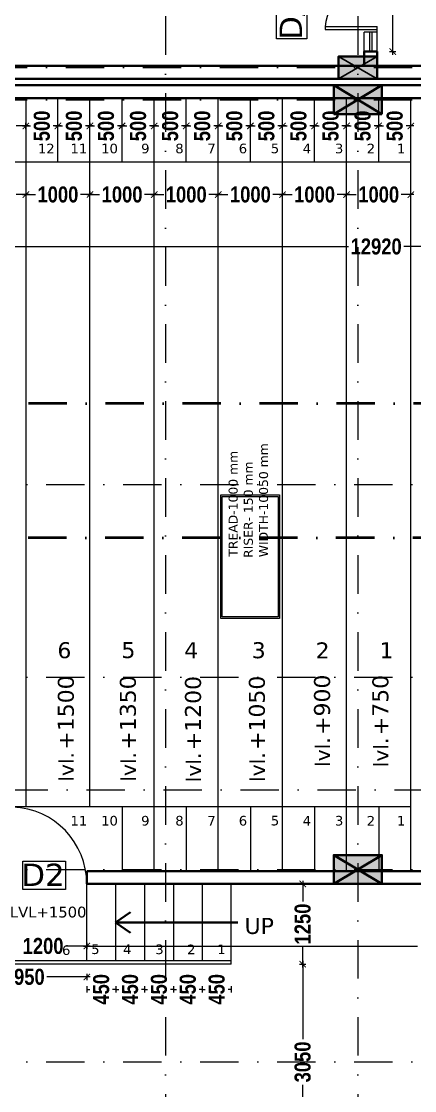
# Model space of a CAD drawing. Header units: millimetres. Extents: x -3092162 to 4513894, y -12317808 to 1849994.
# Drawn here: x -437758 to -431629, y -5850978 to -5834311 of the extents above; entities that cross this region are included whole.
import ezdxf

# ---------------------------------------------------------------- set-up
doc = ezdxf.new("R2010")
doc.units = ezdxf.units.MM
doc.header["$LTSCALE"] = 2
doc.header["$MEASUREMENT"] = 0
doc.linetypes.add('DASHDOT', pattern=[1, 0.5, -0.25, 0, -0.25])
doc.linetypes.add('HIDDEN', pattern=[0.375, 0.25, -0.125])
doc.layers.add('AEROW', color=7, linetype='Continuous', lineweight=15, true_color=0x0d0d0d)
for name, color, linetype, lineweight in [('coloumn', 10, 'Continuous', 35), ('D DIM', 250, 'Continuous', 9), ('D2', 10, 'Continuous', 5), ('DOOR', 27, 'Continuous', 5), ('DW2', 10, 'Continuous', 9), ('expen. jt.', 130, 'Continuous', 35), ('glass', 5, 'Continuous', 15), ('GRID', 251, 'DASHDOT', 5), ('PROJ', 251, 'HIDDEN', 5), ('RAILING', 47, 'Continuous', 13), ('SILL', 74, 'Continuous', 9), ('slab', 7, 'Continuous', 15), ('STAIR', 252, 'Continuous', 9), ('Step', 251, 'Continuous', 9), ('TEXT', 7, 'Continuous', 13), ('WAll', 250, 'Continuous', 35)]:
    doc.layers.add(name, color=color, linetype=linetype, lineweight=lineweight)
doc.styles.add('INNER DIM', font='ARIALNB.TTF', dxfattribs={"height": 250})
doc.styles.add('style2', font='verdana.ttf')

# ---------------------------------------------------------------- blocks, each defined once
blk = doc.blocks.new('_ArchTick')
at = {"color": 0, "linetype": 'ByBlock', "const_width": 0.15}
blk.add_lwpolyline([(-0.5, -0.5), (0.5, 0.5)], dxfattribs=at)

msp = doc.modelspace()

# ---------------------------------------------------------------- hatches: boundary and pattern name
at = {"layer": 'coloumn', "ltscale": 100}
for points in [[(-432214.7, -5834856.2), (-432214.7, -5835206.2), (-432814.7, -5835206.2), (-432814.7, -5834856.2)], [(-432139.7, -5835756.2), (-432139.7, -5835306.2), (-432889.7, -5835306.2), (-432889.7, -5835756.2)], [(-432139.7, -5847756.2), (-432139.7, -5847306.2), (-432889.7, -5847306.2), (-432889.7, -5847756.2)]]:
    msp.add_hatch(color=256, dxfattribs=at).paths.add_polyline_path(points)

# ---------------------------------------------------------------- linework, layer by layer
at = {"layer": 'AEROW', "lineweight": 35, "ltscale": 100}
for q in [(-436056.1, -5848194.6), (-436056.1, -5848517.8), (-434386.2, -5848356.2)]:
    msp.add_line((-436289.3, -5848356.2), q, dxfattribs=at)
at = {"layer": 'coloumn', "lineweight": 25, "ltscale": 100}
for p, q in [((-432814.7, -5835206.2), (-432214.7, -5834856.2)), ((-432814.7, -5834856.2), (-432214.7, -5835206.2))]:
    msp.add_line(p, q, dxfattribs=at)
at = {"layer": 'coloumn', "ltscale": 100}
for p, q in [((-432889.7, -5835756.2), (-432889.7, -5835306.2)), ((-432889.7, -5835306.2), (-432139.7, -5835306.2)), ((-432139.7, -5835306.2), (-432139.7, -5835756.2)), ((-432139.7, -5835756.2), (-432889.7, -5835756.2)), ((-432889.7, -5847756.2), (-432889.7, -5847306.2)), ((-432889.7, -5847306.2), (-432139.7, -5847306.2)), ((-432139.7, -5847306.2), (-432139.7, -5847756.2)), ((-432139.7, -5847756.2), (-432889.7, -5847756.2))]:
    msp.add_line(p, q, dxfattribs=at)
msp.add_lwpolyline([(-432214.7, -5834856.2), (-432214.7, -5835206.2), (-432814.7, -5835206.2), (-432814.7, -5834856.2)], close=True, dxfattribs=at)
for points in [[(-432139.7, -5835756.2), (-432889.7, -5835306.2), (-432139.7, -5835306.2), (-432889.7, -5835756.2)], [(-432139.7, -5847756.2), (-432889.7, -5847306.2), (-432139.7, -5847306.2), (-432889.7, -5847756.2)]]:
    msp.add_lwpolyline(points, dxfattribs=at)
at = {"layer": 'D DIM', "ltscale": 100}
for p, q in [((-431969.6, -5834831.2), (-431969.6, -5833939.2)), ((-432019.6, -5834781.2), (-431919.6, -5834781.2)), ((-437638.9, -5835940.4), (-437838.7, -5835940.4)), ((-437738.9, -5835940.4), (-437616.5, -5835940.4)), ((-437688.9, -5835990.4), (-437688.9, -5835890.4)), ((-437688.9, -5835990.4), (-437688.9, -5835890.4)), ((-437138.9, -5835940.4), (-437261.4, -5835940.4)), ((-437238.9, -5835940.4), (-437116.5, -5835940.4)), ((-437188.9, -5835940.4), (-437188.9, -5835890.4)), ((-437188.9, -5835940.4), (-437188.9, -5835890.4)), ((-436638.9, -5835940.4), (-436761.4, -5835940.4)), ((-436738.9, -5835940.4), (-436616.5, -5835940.4)), ((-436688.9, -5835940.4), (-436688.9, -5835890.4)), ((-436688.9, -5835940.4), (-436688.9, -5835890.4)), ((-436138.9, -5835940.4), (-436261.4, -5835940.4)), ((-436238.9, -5835940.4), (-436116.5, -5835940.4)), ((-436188.9, -5835940.4), (-436188.9, -5835890.4)), ((-436188.9, -5835940.4), (-436188.9, -5835890.4)), ((-435638.9, -5835940.4), (-435761.4, -5835940.4)), ((-435738.9, -5835940.4), (-435616.5, -5835940.4)), ((-435688.9, -5835940.4), (-435688.9, -5835890.4)), ((-435688.9, -5835940.4), (-435688.9, -5835890.4)), ((-435138.9, -5835940.4), (-435261.4, -5835940.4)), ((-435238.9, -5835940.4), (-435116.5, -5835940.4)), ((-435188.9, -5835940.4), (-435188.9, -5835890.4)), ((-435188.9, -5835940.4), (-435188.9, -5835890.4)), ((-434638.9, -5835940.4), (-434761.4, -5835940.4)), ((-434738.9, -5835940.4), (-434616.5, -5835940.4)), ((-434688.9, -5835940.4), (-434688.9, -5835890.4)), ((-434688.9, -5835940.4), (-434688.9, -5835890.4)), ((-434138.9, -5835940.4), (-434261.4, -5835940.4)), ((-434238.9, -5835940.4), (-434116.5, -5835940.4)), ((-434188.9, -5835940.4), (-434188.9, -5835890.4)), ((-434188.9, -5835940.4), (-434188.9, -5835890.4)), ((-433638.9, -5835940.4), (-433761.4, -5835940.4)), ((-433738.9, -5835940.4), (-433616.5, -5835940.4)), ((-433688.9, -5835940.4), (-433688.9, -5835890.4)), ((-433688.9, -5835940.4), (-433688.9, -5835890.4)), ((-433138.9, -5835940.4), (-433261.4, -5835940.4)), ((-433238.9, -5835940.4), (-433116.5, -5835940.4)), ((-433188.9, -5835940.4), (-433188.9, -5835890.4)), ((-433188.9, -5835940.4), (-433188.9, -5835890.4)), ((-432638.9, -5835940.4), (-432761.4, -5835940.4)), ((-432738.9, -5835940.4), (-432616.5, -5835940.4)), ((-432688.9, -5835940.4), (-432688.9, -5835890.4)), ((-432688.9, -5835940.4), (-432688.9, -5835890.4)), ((-432138.9, -5835940.4), (-432261.4, -5835940.4)), ((-432238.9, -5835940.4), (-432116.5, -5835940.4)), ((-432188.9, -5835940.4), (-432188.9, -5835890.4)), ((-432188.9, -5835940.4), (-432188.9, -5835890.4)), ((-431638.9, -5835940.4), (-431761.4, -5835940.4)), ((-431688.9, -5835940.4), (-431688.9, -5835890.4)), ((-437688.9, -5836960.4), (-437688.9, -5837060.4)), ((-437688.9, -5836960.4), (-437688.9, -5837060.4)), ((-436688.9, -5837010.4), (-436688.9, -5836960.4)), ((-436688.9, -5837010.4), (-436688.9, -5836960.4)), ((-435688.9, -5837010.4), (-435688.9, -5836960.4)), ((-435688.9, -5837010.4), (-435688.9, -5836960.4)), ((-434688.9, -5837010.4), (-434688.9, -5836960.4)), ((-434688.9, -5837010.4), (-434688.9, -5836960.4)), ((-433688.9, -5837010.4), (-433688.9, -5836960.4)), ((-433688.9, -5837010.4), (-433688.9, -5836960.4)), ((-432688.9, -5837010.4), (-432688.9, -5836960.4)), ((-432688.9, -5837010.4), (-432688.9, -5836960.4)), ((-431688.9, -5837010.4), (-431688.9, -5836960.4)), ((-437638.9, -5837010.4), (-437838.7, -5837010.4)), ((-437738.9, -5837010.4), (-437539.1, -5837010.4)), ((-436638.9, -5837010.4), (-436838.7, -5837010.4)), ((-436738.9, -5837010.4), (-436539.1, -5837010.4)), ((-435638.9, -5837010.4), (-435838.7, -5837010.4)), ((-435738.9, -5837010.4), (-435539.1, -5837010.4)), ((-434638.9, -5837010.4), (-434838.7, -5837010.4)), ((-434738.9, -5837010.4), (-434539.1, -5837010.4)), ((-433638.9, -5837010.4), (-433838.7, -5837010.4)), ((-433738.9, -5837010.4), (-433539.1, -5837010.4)), ((-432638.9, -5837010.4), (-432838.7, -5837010.4)), ((-432738.9, -5837010.4), (-432539.1, -5837010.4)), ((-431638.9, -5837010.4), (-431838.7, -5837010.4)), ((-438738.9, -5837821), (-432658.8, -5837821)), ((-425718.9, -5837821), (-431799, -5837821)), ((-433424, -5847756.2), (-433324, -5847756.2)), ((-433374, -5847706.2), (-433374, -5848031)), ((-436688.9, -5848724.3), (-437070, -5848724.3)), ((-436788.9, -5848724.3), (-431583.8, -5848724.3)), ((-436738.9, -5848674.3), (-436738.9, -5848774.3)), ((-436738.9, -5848674.3), (-436738.9, -5848774.3)), ((-433374, -5849056.2), (-433374, -5848731.4)), ((-433374, -5848956.2), (-433374, -5850175)), ((-436738.9, -5849155.4), (-436738.9, -5849255.4)), ((-433424, -5849006.2), (-433324, -5849006.2)), ((-433424, -5849006.2), (-433324, -5849006.2)), ((-436688.9, -5849205.4), (-437363.7, -5849205.4)), ((-436738.9, -5849349.4), (-436738.9, -5849449.4)), ((-436738.9, -5849399.4), (-436691.5, -5849399.4)), ((-436288.9, -5849399.4), (-436336.4, -5849399.4)), ((-436288.9, -5849349.4), (-436288.9, -5849449.4)), ((-436288.9, -5849349.4), (-436288.9, -5849449.4)), ((-436288.9, -5849399.4), (-436241.5, -5849399.4)), ((-435838.9, -5849399.4), (-435886.4, -5849399.4)), ((-435838.9, -5849349.4), (-435838.9, -5849449.4)), ((-435838.9, -5849349.4), (-435838.9, -5849449.4)), ((-435838.9, -5849399.4), (-435791.5, -5849399.4)), ((-435388.9, -5849399.4), (-435436.4, -5849399.4)), ((-435388.9, -5849349.4), (-435388.9, -5849449.4)), ((-435388.9, -5849349.4), (-435388.9, -5849449.4)), ((-435388.9, -5849399.4), (-435341.5, -5849399.4)), ((-434938.9, -5849399.4), (-434986.4, -5849399.4)), ((-434938.9, -5849349.4), (-434938.9, -5849449.4)), ((-434938.9, -5849349.4), (-434938.9, -5849449.4)), ((-434938.9, -5849399.4), (-434891.5, -5849399.4)), ((-434488.9, -5849399.4), (-434536.4, -5849399.4)), ((-434488.9, -5849349.4), (-434488.9, -5849449.4)), ((-433374, -5852106.2), (-433374, -5850887.4))]:
    msp.add_line(p, q, dxfattribs=at)
at = {"layer": 'D2'}
for p, q in [((-437737.2, -5847402.1), (-437070.3, -5847402.1)), ((-437737.2, -5847844.1), (-437737.2, -5847402.1)), ((-437070.3, -5847402.1), (-437070.3, -5847844.1)), ((-437070.3, -5847844.1), (-437737.2, -5847844.1))]:
    msp.add_line(p, q, dxfattribs=at)
at = {"layer": 'DOOR', "color": 252, "ltscale": 200}
for p, q in [((-433024.7, -5834391.2), (-432214.7, -5834391.2)), ((-433024.7, -5834391.2), (-433024.7, -5834436.2)), ((-433024.7, -5834436.2), (-432214.7, -5834436.2)), ((-432214.7, -5834481.2), (-432214.7, -5834391.2))]:
    msp.add_line(p, q, dxfattribs=at)
at = {"layer": 'DOOR', "ltscale": 0.1}
msp.add_arc((-437939.3, -5847756.2), 1200, 0, 87.61198, dxfattribs=at)
at = {"layer": 'DOOR', "color": 252, "ltscale": 200}
msp.add_ellipse((-432128.2, -5834483.9), major_axis=(-901.3, 4), ratio=1, start_param=-1.4710077, end_param=-0.098523, dxfattribs=at)
at = {"layer": 'DW2'}
for p, q in [((-433780.5, -5834583.7), (-433780.5, -5833243.3)), ((-433306.9, -5833243.3), (-433306.9, -5834583.7)), ((-433306.9, -5834583.7), (-433780.5, -5834583.7))]:
    msp.add_line(p, q, dxfattribs=at)
at = {"layer": 'expen. jt.', "ltscale": 100}
for p, q in [((-438889.3, -5835206.2), (-393716.4, -5835206.2)), ((-393959.3, -5835306.2), (-438889.3, -5835306.2))]:
    msp.add_line(p, q, dxfattribs=at)
at = {"layer": 'glass', "ltscale": 100}
for p, q in [((-432334.7, -5834481.2), (-432334.7, -5834781.2)), ((-432294.7, -5834481.2), (-432294.7, -5834781.2))]:
    msp.add_line(p, q, dxfattribs=at)
at = {"layer": 'GRID', "color": 5, "ltscale": 600}
for p, q in [((-435514.3, -5807829.3), (-435514.3, -5892623.2)), ((-432514.3, -5807829.3), (-432514.3, -5892623.2))]:
    msp.add_line(p, q, dxfattribs=at)
at = {"layer": 'GRID', "color": 6, "ltscale": 600}
for p, q in [((-461068.5, -5835031.2), (-366441.1, -5835031.2)), ((-461068.5, -5835531.2), (-366441.1, -5835531.2)), ((-460174.2, -5841531.2), (-367334.7, -5841531.2)), ((-460174.2, -5844531.2), (-367334.7, -5844531.2)), ((-461947.1, -5846288.6), (-365562.3, -5846288.6)), ((-460174.2, -5847531.2), (-367334.7, -5847531.2)), ((-460174.2, -5850531.2), (-367334.7, -5850531.2))]:
    msp.add_line(p, q, dxfattribs=at)
at = {"layer": 'PROJ', "linetype": 'DASHDOT', "lineweight": 40, "ltscale": 600}
for p, q in [((-384244.8, -5840269.3), (-447943.8, -5840269.3)), ((-384250.7, -5842359.1), (-447949.7, -5842359.1))]:
    msp.add_line(p, q, dxfattribs=at)
at = {"layer": 'RAILING', "ltscale": 100}
for p, q in [((-434489.3, -5848956.2), (-438689.3, -5848956.2)), ((-434489.3, -5849006.2), (-438689.3, -5849006.2))]:
    msp.add_line(p, q, dxfattribs=at)
at = {"layer": 'SILL', "ltscale": 100}
for p, q in [((-432414.7, -5834781.2), (-432414.7, -5834481.2)), ((-432214.7, -5834481.2), (-432414.7, -5834481.2)), ((-432214.7, -5834781.2), (-432214.7, -5834481.2))]:
    msp.add_line(p, q, dxfattribs=at)
at = {"layer": 'slab', "lineweight": 13}
for p, q in [((-434651, -5843616.5), (-434651, -5841691.3)), ((-434651, -5841691.3), (-433733.5, -5841691.3)), ((-434627.6, -5843593.1), (-434627.6, -5841714.7)), ((-434627.6, -5841714.7), (-433756.9, -5841714.7)), ((-433756.9, -5841714.7), (-433756.9, -5843593.1)), ((-433733.5, -5841691.3), (-433733.5, -5843616.5)), ((-433733.5, -5843616.5), (-434651, -5843616.5)), ((-433756.9, -5843593.1), (-434627.6, -5843593.1))]:
    msp.add_line(p, q, dxfattribs=at)
at = {"layer": 'STAIR', "ltscale": 100}
for p, q in [((-436739.3, -5848956.2), (-436739.3, -5847556.2)), ((-436289.3, -5847756.2), (-436289.3, -5848956.2)), ((-435839.3, -5847756.2), (-435839.3, -5848956.2)), ((-435389.3, -5847756.2), (-435389.3, -5848956.2)), ((-434939.3, -5847756.2), (-434939.3, -5848956.2)), ((-434489.3, -5849006.2), (-434489.3, -5847756.2))]:
    msp.add_line(p, q, dxfattribs=at)
at = {"layer": 'Step', "ltscale": 15000}
for p, q in [((-437689.3, -5835531.2), (-437689.3, -5846555.4)), ((-436689.3, -5846555.4), (-436689.3, -5835506.2)), ((-431689.3, -5836506.2), (-438689.3, -5836506.2)), ((-431689.3, -5846555.4), (-438514.3, -5846555.4))]:
    msp.add_line(p, q, dxfattribs=at)
at = {"layer": 'Step', "ltscale": 100}
for p, q in [((-437189.3, -5836507.9), (-437189.3, -5835507)), ((-436189.3, -5836507), (-436189.3, -5835506.2)), ((-435689.3, -5847556.2), (-435689.3, -5835506.2)), ((-435189.3, -5836507), (-435189.3, -5835506.2)), ((-434689.3, -5847556.2), (-434689.3, -5835506.2)), ((-434189.3, -5836507), (-434189.3, -5835506.2)), ((-433689.3, -5847556.2), (-433689.3, -5835506.2)), ((-433189.3, -5836507), (-433189.3, -5835506.2)), ((-432689.3, -5847556.2), (-432689.3, -5835506.2)), ((-432189.3, -5836507), (-432189.3, -5835506.2)), ((-431689.3, -5847556.2), (-431689.3, -5835506.2)), ((-436189.3, -5846555.4), (-436189.3, -5847556.2)), ((-435189.3, -5846555.4), (-435189.3, -5847556.2)), ((-434189.3, -5846555.4), (-434189.3, -5847556.2)), ((-433189.3, -5846555.4), (-433189.3, -5847556.2)), ((-432189.3, -5846555.4), (-432189.3, -5847556.2))]:
    msp.add_line(p, q, dxfattribs=at)
at = {"layer": 'WAll', "ltscale": 100}
for p, q in [((-432414.7, -5835006.2), (-432414.7, -5834781.2)), ((-432214.7, -5834781.2), (-432414.7, -5834781.2)), ((-432214.7, -5835006.2), (-432214.7, -5834781.2)), ((-425944.3, -5835006.2), (-438639.3, -5835006.2)), ((-425569.3, -5835206.2), (-439156.3, -5835206.2)), ((-438839.3, -5835206.2), (-426319.3, -5835206.2)), ((-425769.3, -5835506.2), (-438689.3, -5835506.2)), ((-438639.3, -5835506.2), (-425769.3, -5835506.2)), ((-425769.3, -5847556.2), (-436739.3, -5847556.2)), ((-436739.3, -5847756.2), (-436739.3, -5847556.2)), ((-425569.3, -5847756.2), (-436739.3, -5847756.2))]:
    msp.add_line(p, q, dxfattribs=at)

# ---------------------------------------------------------------- block references
at = {"layer": 'D DIM', "ltscale": 100, "xscale": 100, "yscale": 100, "zscale": 100}
for p, rotation in [((-431969.6, -5834781.2), 270), ((-437688.9, -5835940.4), 180), ((-437188.9, -5835940.4), 180), ((-436688.9, -5835940.4), 180), ((-436188.9, -5835940.4), 180), ((-435688.9, -5835940.4), 180), ((-435188.9, -5835940.4), 180), ((-434688.9, -5835940.4), 180), ((-434188.9, -5835940.4), 180), ((-433688.9, -5835940.4), 180), ((-433188.9, -5835940.4), 180), ((-432688.9, -5835940.4), 180), ((-432188.9, -5835940.4), 180), ((-437688.9, -5837010.4), 180), ((-436688.9, -5837010.4), 180), ((-435688.9, -5837010.4), 180), ((-434688.9, -5837010.4), 180), ((-433688.9, -5837010.4), 180), ((-432688.9, -5837010.4), 180), ((-433374, -5847756.2), 90), ((-436738.9, -5848724.3), 180), ((-433374, -5849006.2), 270), ((-433374, -5849006.2), 90)]:
    msp.add_blockref('_ArchTick', p, dxfattribs=dict(at, rotation=rotation))
for p in [(-437688.9, -5835940.4), (-437188.9, -5835940.4), (-436688.9, -5835940.4), (-436188.9, -5835940.4), (-435688.9, -5835940.4), (-435188.9, -5835940.4), (-434688.9, -5835940.4), (-434188.9, -5835940.4), (-433688.9, -5835940.4), (-433188.9, -5835940.4), (-432688.9, -5835940.4), (-432188.9, -5835940.4), (-431688.9, -5835940.4), (-437688.9, -5837010.4), (-436688.9, -5837010.4), (-435688.9, -5837010.4), (-434688.9, -5837010.4), (-433688.9, -5837010.4), (-432688.9, -5837010.4), (-431688.9, -5837010.4), (-436738.9, -5848724.3), (-436738.9, -5849205.4)]:
    msp.add_blockref('_ArchTick', p, dxfattribs=at)

# ---------------------------------------------------------------- texts
at = {"layer": 'D DIM', "ltscale": 100, "char_height": 250, "attachment_point": 5, "rotation": 90, "style": 'INNER DIM'}
for s, insert in [('\\A1;500', (-437438.9, -5835940.4)), ('\\A1;500', (-436938.9, -5835940.4)), ('\\A1;500', (-436438.9, -5835940.4)), ('\\A1;500', (-435938.9, -5835940.4)), ('\\A1;500', (-435438.9, -5835940.4)), ('\\A1;500', (-434938.9, -5835940.4)), ('\\A1;500', (-434438.9, -5835940.4)), ('\\A1;500', (-433938.9, -5835940.4)), ('\\A1;500', (-433438.9, -5835940.4)), ('\\A1;500', (-432938.9, -5835940.4)), ('\\A1;500', (-432438.9, -5835940.4)), ('\\A1;500', (-431938.9, -5835940.4)), ('\\A1;1250', (-433374, -5848381.2)), ('\\A1;450', (-436513.9, -5849399.4)), ('\\A1;450', (-436063.9, -5849399.4)), ('\\A1;450', (-435613.9, -5849399.4)), ('\\A1;450', (-435163.9, -5849399.4)), ('\\A1;450', (-434713.9, -5849399.4)), ('\\A1;3050', (-433374, -5850531.2))]:
    msp.add_mtext(s, dxfattribs=dict(at, insert=insert))
at = {"layer": 'D DIM', "ltscale": 100, "char_height": 250, "attachment_point": 5, "style": 'INNER DIM'}
for s, insert in [('\\A1;1000', (-437188.9, -5837010.4)), ('\\A1;1000', (-436188.9, -5837010.4)), ('\\A1;1000', (-435188.9, -5837010.4)), ('\\A1;1000', (-434188.9, -5837010.4)), ('\\A1;1000', (-433188.9, -5837010.4)), ('\\A1;1000', (-432188.9, -5837010.4)), ('\\A1;12920', (-432228.9, -5837821)), ('\\A1;1200', (-437420.2, -5848724.3)), ('\\A1;1950', (-437713.9, -5849205.4))]:
    msp.add_mtext(s, dxfattribs=dict(at, insert=insert))
at = {"layer": 'D2', "style": 'style2'}
msp.add_text('D2', height=350, dxfattribs=at).set_placement((-437759.2, -5847788.9))
at = {"layer": 'DW2', "style": 'style2'}
msp.add_text('D/W2', height=350, rotation=90, dxfattribs=at).set_placement((-433383.6, -5834598.3))
at = {"layer": 'TEXT', "style": 'style2'}
for s, height, p in [('12', 150, (-437501.6, -5836368.5)), ('11', 150, (-436993.8, -5836367.2)), ('10', 150, (-436515.7, -5836366.9)), ('9', 150, (-435891.9, -5836367)), ('8', 150, (-435360.3, -5836367)), ('7', 150, (-434859.9, -5836367)), ('6', 150, (-434370.4, -5836366.8)), ('5', 150, (-433870.8, -5836365.4)), ('4', 150, (-433373.7, -5836367)), ('3', 150, (-432871.5, -5836367)), ('2', 150, (-432375.5, -5836368.5)), ('1', 150, (-431905.7, -5836367.2)), ('6', 249.2, (-437197, -5844237.4)), ('5', 249.2, (-436198.7, -5844235.1)), ('4', 249.2, (-435220.5, -5844237.7)), ('3', 249.2, (-434167.5, -5844237.7)), ('2', 249.2, (-433172.4, -5844240.3)), ('1', 249.2, (-432176.3, -5844238.1)), ('11', 150, (-436993.8, -5846845.7)), ('10', 150, (-436515.7, -5846845.4)), ('9', 150, (-435891.9, -5846845.5)), ('8', 150, (-435360.3, -5846845.4)), ('7', 150, (-434859.9, -5846845.4)), ('6', 150, (-434370.4, -5846845.3)), ('5', 150, (-433870.8, -5846843.9)), ('4', 150, (-433373.7, -5846845.4)), ('3', 150, (-432871.5, -5846845.4)), ('2', 150, (-432375.5, -5846847)), ('1', 150, (-431905.7, -5846845.7)), ('LVL+1500', 168, (-437938, -5848278.4)), ('UP', 250, (-434279.9, -5848535.6)), ('6', 150, (-437125.1, -5848862.2)), ('5', 150, (-436670.8, -5848848.7)), ('4', 150, (-436173.7, -5848850.2)), ('3', 150, (-435671.5, -5848850.2)), ('2', 150, (-435175.5, -5848851.8)), ('1', 150, (-434705.7, -5848850.5))]:
    msp.add_text(s, height=height, dxfattribs=at).set_placement(p)
at = {"layer": 'TEXT', "lineweight": 50, "style": 'style2'}
for s, p in [('WIDTH-10050 mm', (-433914.4, -5842663.7)), ('TREAD-1000 mm', (-434388.1, -5842655)), ('RISER- 150 mm', (-434151.2, -5842673.9))]:
    msp.add_text(s, height=140.4, rotation=90, dxfattribs=at).set_placement(p)
at = {"layer": 'TEXT', "style": 'style2'}
for s, height, p in [('+1500', 249.16, (-436941.6, -5845661.7)), ('+1350', 249.16, (-435974.3, -5845661.7)), ('+1200', 249.16, (-434959.2, -5845670.9)), ('+1050', 249.16, (-433963.9, -5845666.3)), ('+900', 249.16, (-432948.1, -5845432.1)), ('+750', 249.16, (-432039, -5845437.1)), ('lvl.', 230, (-432948.1, -5845932.5)), ('lvl.', 230, (-432039, -5845937.4)), ('lvl.', 230, (-436941.6, -5846162.1)), ('lvl.', 230, (-435974.3, -5846162.1)), ('lvl.', 230, (-434959.2, -5846171.2)), ('lvl.', 230, (-433963.9, -5846166.6))]:
    msp.add_text(s, height=height, rotation=90, dxfattribs=at).set_placement(p)

doc.saveas('drawing.dxf')
